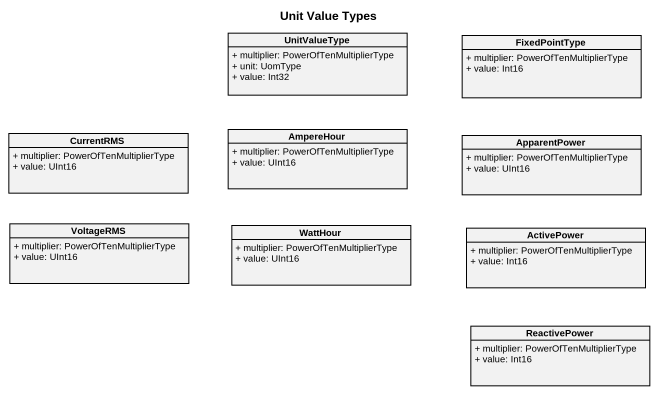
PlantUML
@startuml
title Unit Value Types
hide circle
hide empty members
skinparam classAttributeIconSize 0
class UnitValueType {
  + multiplier: PowerOfTenMultiplierType
  + unit: UomType
  + value: Int32
}
class FixedPointType {
  + multiplier: PowerOfTenMultiplierType
  + value: Int16
}
class CurrentRMS {
  + multiplier: PowerOfTenMultiplierType
  + value: UInt16
}
class AmpereHour {
  + multiplier: PowerOfTenMultiplierType
  + value: UInt16
}
class ApparentPower {
  + multiplier: PowerOfTenMultiplierType
  + value: UInt16
}
class VoltageRMS {
  + multiplier: PowerOfTenMultiplierType
  + value: UInt16
}
class WattHour {
  + multiplier: PowerOfTenMultiplierType
  + value: UInt16
}
class ActivePower {
  + multiplier: PowerOfTenMultiplierType
  + value: Int16
}
class ReactivePower {
  + multiplier: PowerOfTenMultiplierType
  + value: Int16
}
@enduml
